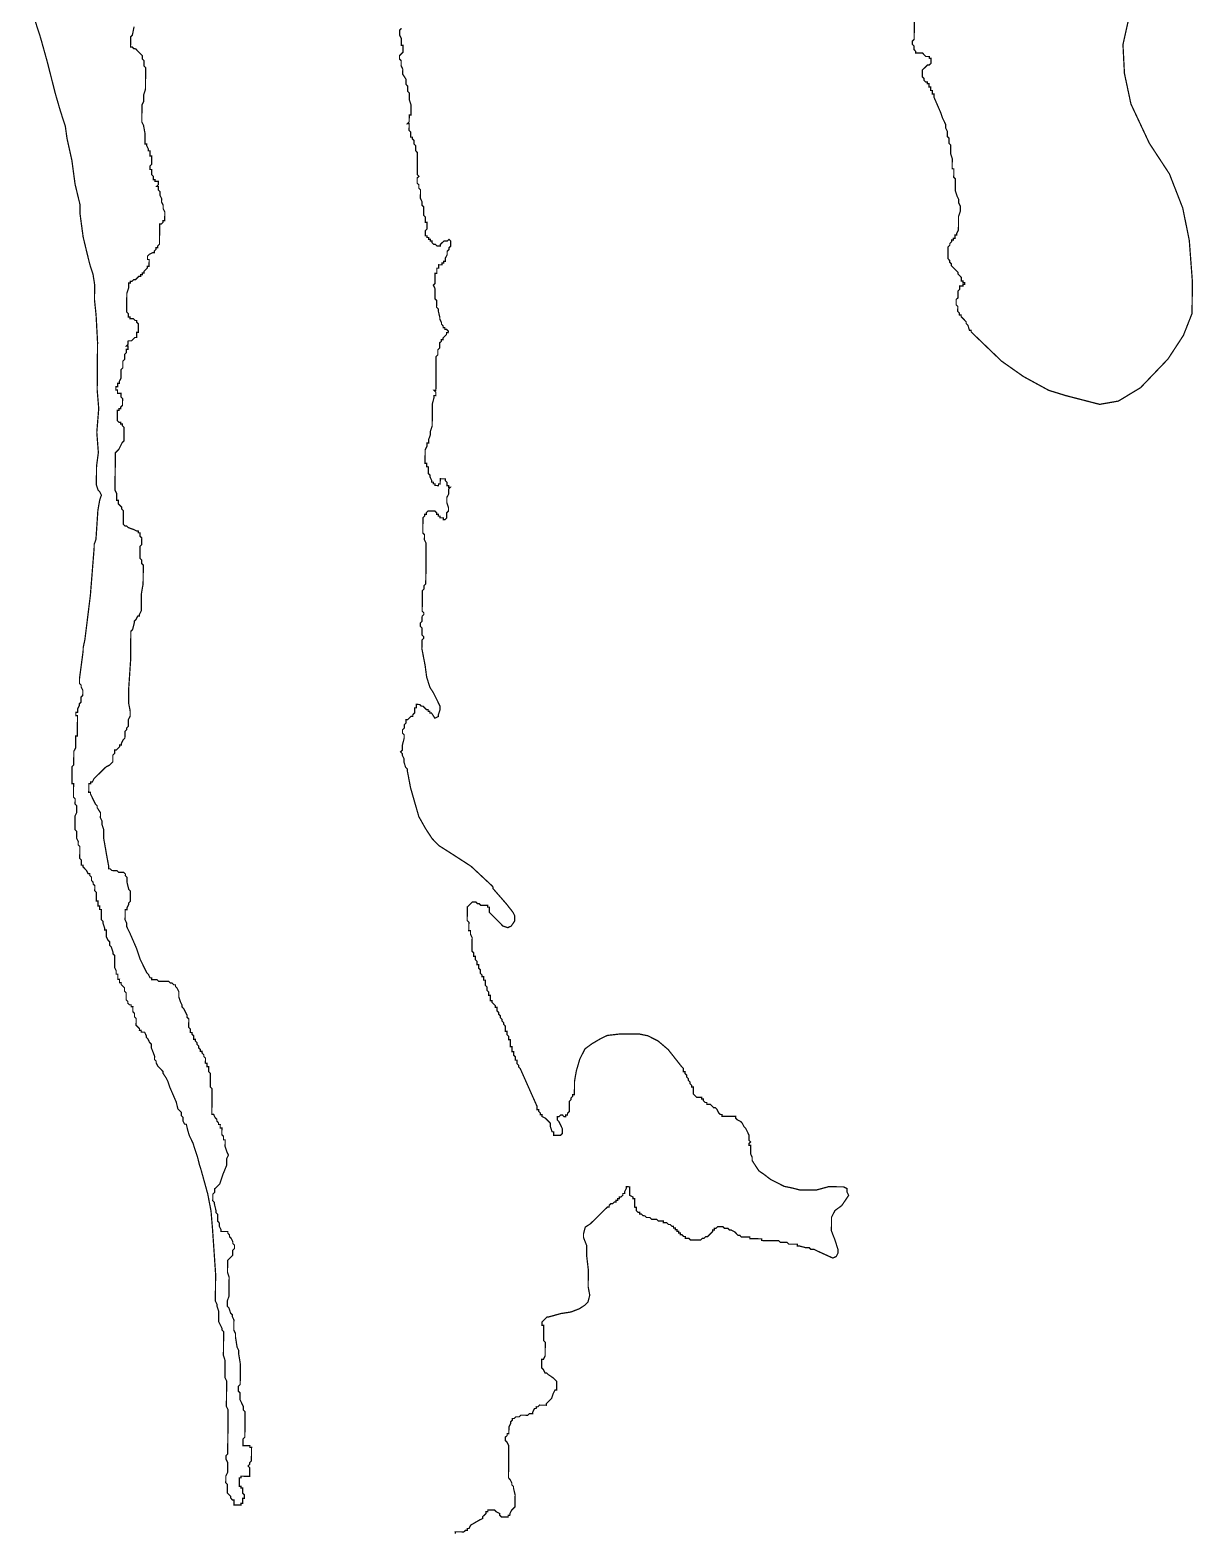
# Model space of a CAD drawing. Header units: metres. Extents: x 319816 to 366074, y 1739234 to 1838803.
# Drawn here: x 334981 to 337754, y 1779507 to 1783087 of the extents above; entities that cross this region are included whole.
import ezdxf

# ---------------------------------------------------------------- set-up
doc = ezdxf.new("R2010")
doc.units = ezdxf.units.M
doc.header["$MEASUREMENT"] = 0
doc.layers.add('HAZARDS LINE', color=1, linetype='Continuous')

msp = doc.modelspace()

# ---------------------------------------------------------------- linework, layer by layer
at = {"layer": 'HAZARDS LINE', "lineweight": 18, "const_width": 3}
for points in [[(334983, 1783141.9), (335006.6, 1783068.9), (335022.4, 1783012.1), (335042, 1782935), (335053.8, 1782894.4), (335065.6, 1782857.9), (335069.5, 1782829.5), (335081.2, 1782776.8), (335088.8, 1782720), (335100.5, 1782671.4), (335100.4, 1782651.1), (335104.2, 1782622.7), (335108, 1782594.4), (335115.8, 1782561.9), (335123.7, 1782529.5), (335131.6, 1782505.1), (335135.4, 1782480.8), (335135.1, 1782444.4), (335138.9, 1782407.9), (335142.4, 1782343.1), (335141.5, 1782229.7), (335145.2, 1782185.2), (335140.6, 1782128.5), (335144.3, 1782079.9), (335140, 1782047.6), (335139.6, 1782003), (335143.6, 1781990.9), (335147.6, 1781986.8), (335151.6, 1781978.7), (335147.4, 1781966.5), (335143.2, 1781942.3), (335138.6, 1781873.5), (335134.4, 1781861.4), (335134.3, 1781853.3), (335125.3, 1781740), (335112.3, 1781634.9), (335108.1, 1781614.7), (335108, 1781606.6), (335099.4, 1781541.9), (335099.3, 1781529.7), (335103.3, 1781525.6), (335103.3, 1781521.6), (335107.3, 1781513.5), (335107.2, 1781501.3), (335103.1, 1781497.3), (335103, 1781485.1), (335098.9, 1781481.1), (335098.9, 1781477.1), (335094.8, 1781469), (335094.7, 1781460.9), (335090.7, 1781461), (335090.6, 1781452.9), (335094.6, 1781452.8), (335094.3, 1781404.3), (335090.2, 1781404.3), (335090, 1781375.9), (335085.9, 1781367.9), (335085.6, 1781335.5), (335081.5, 1781331.5), (335081.2, 1781291), (335085.2, 1781291), (335085, 1781258.6), (335089, 1781254.5), (335088.9, 1781242.4), (335092.9, 1781238.3), (335092.8, 1781222.1), (335088.7, 1781214), (335088.4, 1781181.6), (335092.4, 1781177.6), (335092.3, 1781161.4), (335096.3, 1781153.2), (335096.2, 1781145.1), (335100.2, 1781141.1), (335100, 1781112.7), (335104, 1781108.6), (335103.9, 1781096.5), (335107.9, 1781096.5), (335107.9, 1781092.4), (335115.9, 1781084.2), (335119.9, 1781076.1), (335124, 1781076.1), (335123.9, 1781072), (335127.9, 1781068), (335127.9, 1781059.9), (335131.9, 1781055.8), (335131.9, 1781051.7), (335135.9, 1781047.6), (335135.8, 1781035.5), (335139.8, 1781031.4), (335139.6, 1781011.2), (335143.7, 1781011.2), (335143.6, 1780999), (335147.6, 1780999), (335147.5, 1780990.9), (335151.6, 1780990.8), (335151.4, 1780966.6), (335155.4, 1780962.5), (335155.4, 1780958.4), (335159.3, 1780946.2), (335159.3, 1780942.2), (335163.3, 1780942.2), (335163.2, 1780926), (335167.2, 1780917.8), (335171.2, 1780913.8), (335171.1, 1780905.7), (335175.2, 1780901.6), (335179.1, 1780889.4), (335179.1, 1780885.4), (335183.1, 1780881.3), (335182.9, 1780852.9), (335186.8, 1780844.8), (335186.8, 1780836.7), (335190.8, 1780836.7), (335190.7, 1780824.5), (335194.8, 1780824.5), (335194.7, 1780816.4), (335198.7, 1780816.4), (335198.7, 1780812.3), (335202.7, 1780808.2), (335206.7, 1780804.2), (335206.7, 1780796.1), (335210.7, 1780792), (335210.6, 1780775.8), (335214.6, 1780771.7), (335214.5, 1780767.7), (335218.6, 1780763.6), (335222.6, 1780763.6), (335222.6, 1780759.5), (335226.6, 1780759.5), (335226.5, 1780747.3), (335230.5, 1780743.2), (335230.5, 1780735.1), (335234.5, 1780731.1), (335234.3, 1780714.9), (335242.4, 1780706.7), (335242.3, 1780702.7), (335246.4, 1780702.6), (335246.4, 1780698.6), (335254.5, 1780698.5), (335258.4, 1780690.4), (335258.4, 1780686.3), (335262.4, 1780682.3), (335266.4, 1780674.1), (335270.4, 1780670), (335270.3, 1780662), (335278.3, 1780641.6), (335278.2, 1780633.5), (335282.2, 1780629.5), (335282.2, 1780625.4), (335286.2, 1780617.3), (335290.2, 1780613.2), (335294.2, 1780609.1), (335298.2, 1780605), (335298.2, 1780601), (335306.2, 1780588.8), (335310.2, 1780580.7), (335314.1, 1780568.5), (335330, 1780531.9), (335333.9, 1780515.7), (335341.9, 1780507.5), (335341.9, 1780499.4), (335345.9, 1780495.4), (335345.8, 1780487.3), (335349.8, 1780479.1), (335353.9, 1780479.1), (335357.8, 1780462.9), (335361.7, 1780450.7), (335369.7, 1780434.4), (335381.5, 1780397.9), (335385.4, 1780381.7), (335389.4, 1780369.5), (335405.1, 1780312.7), (335412.9, 1780272.1), (335416.6, 1780227.6), (335420.2, 1780174.9), (335423.8, 1780122.3), (335423.3, 1780057.5), (335427.3, 1780049.4), (335427.2, 1780045.3), (335431.2, 1780033.1), (335431, 1780008.8), (335435, 1780000.7), (335438.9, 1779992.6), (335438.9, 1779988.5), (335442.9, 1779984.5), (335442.5, 1779927.8), (335446.4, 1779915.6), (335446.1, 1779875.1), (335450.1, 1779867), (335449.6, 1779806.3), (335453.5, 1779798.1), (335452.7, 1779692.9), (335448.6, 1779688.9), (335448.5, 1779680.8), (335452.5, 1779672.7), (335452.3, 1779648.4), (335448.2, 1779640.3), (335448.1, 1779624.1), (335452.1, 1779620), (335451.9, 1779599.8), (335455.9, 1779595.7), (335459.9, 1779591.6), (335459.9, 1779587.6), (335463.9, 1779583.5), (335468, 1779583.5), (335467.9, 1779571.3), (335484.1, 1779571.2), (335484.1, 1779575.2), (335488.1, 1779575.2), (335488.2, 1779587.3), (335492.3, 1779587.3), (335492.4, 1779595.4), (335488.3, 1779599.5), (335488.4, 1779607.6), (335488.4, 1779611.6), (335484.4, 1779611.7), (335484.4, 1779615.7), (335480.4, 1779615.7), (335480.6, 1779636), (335484.6, 1779636), (335484.6, 1779640), (335504.9, 1779639.8), (335505, 1779660.1), (335501, 1779664.2), (335505.1, 1779668.2), (335505.1, 1779672.2), (335509.2, 1779676.2), (335509.5, 1779708.6), (335505.4, 1779708.7), (335505.5, 1779712.7), (335489.3, 1779712.8), (335489.4, 1779729), (335493.5, 1779733), (335494, 1779793.8), (335490, 1779797.8), (335490, 1779805.9), (335482.1, 1779822.2), (335482.2, 1779838.4), (335478.2, 1779842.5), (335478.3, 1779854.6), (335482.4, 1779858.6), (335482.8, 1779907.2), (335478.9, 1779931.5), (335479, 1779939.6), (335475, 1779947.8), (335471.2, 1779972.1), (335471.2, 1779980.2), (335467.2, 1779988.3), (335467.4, 1780012.6), (335463.5, 1780020.7), (335463.5, 1780024.8), (335459.5, 1780028.9), (335455.5, 1780041), (335451.5, 1780045.1), (335451.6, 1780057.3), (335455.8, 1780069.4), (335456.1, 1780113.9), (335452.2, 1780126.1), (335452.4, 1780154.4), (335456.5, 1780158.4), (335460.6, 1780162.4), (335464.6, 1780166.5), (335464.7, 1780178.6), (335468.8, 1780182.6), (335468.9, 1780190.7), (335464.9, 1780194.8), (335464.9, 1780198.8), (335460.9, 1780207), (335456.9, 1780211.1), (335456.9, 1780215.1), (335452.9, 1780219.2), (335453, 1780223.2), (335436.8, 1780223.4), (335436.8, 1780227.4), (335432.8, 1780235.5), (335432.9, 1780243.6), (335428.9, 1780247.7), (335429, 1780263.9), (335425, 1780268), (335425, 1780272), (335421.1, 1780288.3), (335421.1, 1780292.3), (335417.1, 1780296.4), (335417.3, 1780312.6), (335421.3, 1780316.6), (335421.4, 1780324.7), (335433.6, 1780336.7), (335441.9, 1780361), (335450.2, 1780381.1), (335450.3, 1780397.3), (335454.4, 1780405.4), (335450.5, 1780413.5), (335446.5, 1780425.7), (335446.6, 1780441.9), (335442.6, 1780441.9), (335442.7, 1780450), (335438.7, 1780454.1), (335438.8, 1780470.3), (335434.7, 1780470.3), (335434.8, 1780478.4), (335430.8, 1780478.5), (335430.8, 1780482.5), (335426.8, 1780486.6), (335426.8, 1780490.6), (335422.8, 1780494.7), (335418.8, 1780502.9), (335414.8, 1780502.9), (335415.3, 1780563.6), (335411.2, 1780567.7), (335411.5, 1780600.1), (335407.5, 1780604.2), (335407.6, 1780616.3), (335403.5, 1780616.3), (335403.6, 1780624.4), (335399.6, 1780624.5), (335399.7, 1780636.6), (335395.7, 1780640.7), (335395.7, 1780644.7), (335391.7, 1780648.8), (335391.7, 1780652.9), (335387.7, 1780652.9), (335387.7, 1780656.9), (335383.7, 1780661), (335383.7, 1780665.1), (335379.7, 1780669.2), (335379.7, 1780673.2), (335375.7, 1780677.3), (335375.7, 1780681.3), (335371.7, 1780681.4), (335371.8, 1780689.5), (335367.7, 1780693.5), (335367.8, 1780697.6), (335363.7, 1780697.6), (335363.8, 1780705.7), (335359.8, 1780709.8), (335360, 1780730), (335355.9, 1780734.1), (335356, 1780738.2), (335348, 1780754.4), (335344, 1780758.5), (335344, 1780762.6), (335340, 1780770.7), (335336.1, 1780782.9), (335336.2, 1780795), (335332.2, 1780803.1), (335328.2, 1780807.2), (335328.2, 1780811.3), (335324.2, 1780811.3), (335320.2, 1780815.4), (335316.1, 1780815.4), (335312.1, 1780819.5), (335287.8, 1780819.7), (335283.8, 1780823.8), (335271.7, 1780823.9), (335271.7, 1780827.9), (335267.7, 1780828), (335263.7, 1780836.1), (335259.7, 1780840.2), (335255.7, 1780848.3), (335251.7, 1780856.4), (335247.7, 1780864.6), (335243.7, 1780872.7), (335235.8, 1780897), (335219.9, 1780933.6), (335216, 1780941.7), (335212, 1780949.9), (335212, 1780958), (335208.1, 1780966.1), (335208.3, 1780990.4), (335212.3, 1780990.3), (335212.3, 1780994.4), (335216.5, 1781002.5), (335216.5, 1781006.5), (335220.6, 1781010.5), (335220.8, 1781034.8), (335216.8, 1781038.9), (335212.8, 1781055.1), (335212.9, 1781067.3), (335208.9, 1781071.3), (335209, 1781075.4), (335204.9, 1781079.5), (335192.8, 1781079.6), (335188.8, 1781083.7), (335176.6, 1781083.8), (335172.6, 1781087.8), (335168.6, 1781087.9), (335168.6, 1781096), (335164.8, 1781116.2), (335157, 1781160.8), (335157.2, 1781181.1), (335153.2, 1781193.3), (335153.3, 1781201.3), (335149.3, 1781209.5), (335149.4, 1781221.6), (335141.4, 1781233.8), (335141.5, 1781237.9), (335137.5, 1781242), (335129.5, 1781258.2), (335125.5, 1781266.3), (335125.5, 1781270.4), (335121.5, 1781270.4), (335121.7, 1781290.7), (335125.7, 1781290.6), (335125.7, 1781294.7), (335129.8, 1781294.7), (335133.9, 1781302.7), (335138, 1781306.7), (335158.4, 1781326.8), (335162.5, 1781330.8), (335170.6, 1781334.8), (335174.7, 1781338.8), (335178.8, 1781342.8), (335178.9, 1781359), (335183, 1781363), (335183, 1781371.1), (335187.1, 1781371.1), (335191.2, 1781375.1), (335195.2, 1781379.1), (335195.3, 1781383.2), (335199.3, 1781383.2), (335199.4, 1781387.2), (335203.5, 1781395.3), (335207.5, 1781399.3), (335207.7, 1781415.5), (335211.8, 1781419.5), (335211.8, 1781423.5), (335215.9, 1781427.5), (335216, 1781443.7), (335220.1, 1781451.8), (335220.2, 1781463.9), (335216.3, 1781484.2), (335216.6, 1781516.6), (335221.2, 1781585.4), (335221.8, 1781654.2), (335225.9, 1781658.2), (335230, 1781674.4), (335230.1, 1781678.4), (335234.1, 1781682.4), (335238.3, 1781690.5), (335242.3, 1781690.5), (335242.3, 1781694.5), (335246.5, 1781702.6), (335246.8, 1781743.1), (335251, 1781767.3), (335251.4, 1781811.9), (335247.4, 1781815.9), (335247.4, 1781824), (335243.4, 1781828.1), (335243.7, 1781856.5), (335247.7, 1781860.5), (335247.9, 1781876.7), (335243.9, 1781880.7), (335243.9, 1781888.8), (335239.9, 1781888.9), (335239.9, 1781892.9), (335235.9, 1781893), (335227.8, 1781897.1), (335215.7, 1781901.2), (335211.7, 1781905.3), (335207.6, 1781905.3), (335203.6, 1781909.4), (335203.9, 1781941.8), (335199.9, 1781945.9), (335199.9, 1781949.9), (335195.9, 1781954), (335191.9, 1781958.1), (335191.9, 1781966.2), (335187.9, 1781966.2), (335188, 1781982.4), (335184, 1781990.5), (335184.8, 1782079.6), (335192.9, 1782087.6), (335197, 1782095.7), (335201.2, 1782103.8), (335205.2, 1782107.8), (335205.5, 1782140.2), (335201.5, 1782144.2), (335201.5, 1782148.3), (335197.5, 1782148.3), (335197.5, 1782152.4), (335193.5, 1782152.4), (335189.4, 1782156.5), (335189.6, 1782180.8), (335193.7, 1782180.7), (335193.7, 1782184.8), (335197.8, 1782184.8), (335197.8, 1782188.8), (335201.9, 1782192.8), (335202, 1782209), (335198, 1782213.1), (335198.1, 1782221.2), (335190, 1782221.2), (335190, 1782229.3), (335186, 1782229.4), (335186.1, 1782237.5), (335190.1, 1782237.4), (335190.2, 1782245.5), (335194.2, 1782245.5), (335194.2, 1782249.6), (335198.4, 1782257.6), (335198.5, 1782277.9), (335202.6, 1782281.9), (335202.7, 1782298.1), (335206.8, 1782302.1), (335206.9, 1782314.2), (335211, 1782318.2), (335211.1, 1782326.3), (335215.1, 1782326.3), (335215.2, 1782334.4), (335211.1, 1782334.4), (335215.2, 1782338.4), (335215.3, 1782346.5), (335223.4, 1782346.5), (335227.5, 1782350.5), (335231.5, 1782354.5), (335235.6, 1782354.5), (335235.7, 1782366.6), (335239.7, 1782366.6), (335239.9, 1782386.8), (335235.9, 1782390.9), (335235.9, 1782395), (335231.9, 1782395), (335227.9, 1782399.1), (335219.8, 1782399.1), (335219.8, 1782403.2), (335215.7, 1782403.2), (335215.8, 1782411.3), (335211.8, 1782415.4), (335212.2, 1782459.9), (335216.3, 1782472), (335216.4, 1782484.2), (335220.4, 1782484.1), (335220.5, 1782488.2), (335224.5, 1782488.2), (335228.6, 1782492.2), (335232.7, 1782492.1), (335236.7, 1782496.2), (335240.8, 1782500.2), (335244.9, 1782500.1), (335244.9, 1782504.2), (335248.9, 1782504.2), (335249, 1782508.2), (335253, 1782508.2), (335253.1, 1782512.2), (335257.1, 1782516.2), (335261.2, 1782520.3), (335261.3, 1782524.3), (335265.3, 1782524.3), (335265.4, 1782540.5), (335261.4, 1782540.5), (335261.5, 1782548.6), (335265.5, 1782552.6), (335273.7, 1782556.6), (335277.7, 1782556.6), (335277.7, 1782560.6), (335281.8, 1782564.6), (335281.9, 1782568.7), (335285.9, 1782568.6), (335285.9, 1782572.7), (335290, 1782576.7), (335290.4, 1782625.3), (335294.5, 1782625.2), (335298.5, 1782629.3), (335298.6, 1782633.3), (335302.6, 1782633.3), (335302.8, 1782653.5), (335298.8, 1782661.6), (335298.9, 1782669.7), (335294.9, 1782677.9), (335295, 1782686), (335291, 1782694.1), (335291, 1782702.2), (335287, 1782706.3), (335287.1, 1782714.4), (335283, 1782714.4), (335287.1, 1782718.4), (335287.2, 1782726.5), (335279.1, 1782726.6), (335279.1, 1782730.6), (335275.1, 1782730.7), (335275.1, 1782738.8), (335271.1, 1782742.8), (335271.2, 1782755), (335267.2, 1782755), (335267.3, 1782763.1), (335271.3, 1782767.1), (335271.5, 1782787.4), (335267.5, 1782787.4), (335267.5, 1782799.5), (335263.5, 1782799.6), (335263.5, 1782803.6), (335259.6, 1782811.8), (335259.6, 1782815.8), (335255.5, 1782815.8), (335255.7, 1782840.1), (335251.9, 1782860.4), (335247.9, 1782868.5), (335248.2, 1782909), (335252.3, 1782917.1), (335252.4, 1782933.3), (335256.6, 1782945.4), (335257, 1782998), (335253, 1783002.1), (335253.1, 1783014.2), (335249.1, 1783018.3), (335249.2, 1783026.4), (335245.1, 1783030.5), (335241.1, 1783034.6), (335233.1, 1783042.7), (335229.1, 1783042.8), (335225, 1783046.8), (335221, 1783046.9), (335221.2, 1783071.2), (335225.3, 1783075.2), (335229.5, 1783095.4)], [(335866.9, 1783091.3), (335862.8, 1783087.2), (335862.7, 1783075.1), (335866.7, 1783067), (335866.5, 1783050.8), (335870.6, 1783050.7), (335870.5, 1783034.6), (335866.4, 1783030.5), (335862.3, 1783026.5), (335862.2, 1783018.4), (335866.2, 1783014.3), (335866.1, 1783002.2), (335870.1, 1782994.1), (335870, 1782981.9), (335878, 1782969.7), (335877.9, 1782957.6), (335881.9, 1782953.5), (335881.8, 1782941.4), (335885.9, 1782937.3), (335885.7, 1782921.1), (335889.7, 1782908.9), (335889.5, 1782884.6), (335885.4, 1782884.6), (335885.3, 1782868.5), (335881.2, 1782864.4), (335885.3, 1782864.4), (335885.1, 1782848.2), (335889.1, 1782844.1), (335889, 1782832), (335893.1, 1782832), (335893.1, 1782827.9), (335897.1, 1782823.8), (335897, 1782815.7), (335901, 1782811.6), (335900.9, 1782799.5), (335904.9, 1782795.4), (335904.5, 1782742.8), (335908.5, 1782738.7), (335904.4, 1782734.7), (335904.3, 1782722.6), (335908.4, 1782718.5), (335908.3, 1782710.4), (335912.3, 1782706.3), (335912.1, 1782686.1), (335916.1, 1782677.9), (335916.1, 1782669.8), (335920.1, 1782665.7), (335919.9, 1782645.5), (335923.9, 1782641.4), (335923.8, 1782629.3), (335927.9, 1782629.2), (335927.7, 1782613.1), (335923.7, 1782609), (335923.6, 1782596.9), (335927.6, 1782596.9), (335927.6, 1782592.8), (335931.6, 1782592.8), (335931.6, 1782588.7), (335935.6, 1782588.7), (335935.6, 1782584.7), (335939.6, 1782584.6), (335939.6, 1782580.6), (335943.6, 1782576.5), (335947.7, 1782576.5), (335951.7, 1782572.4), (335959.8, 1782572.3), (335959.8, 1782576.4), (335963.9, 1782580.4), (335968, 1782584.4), (335976.1, 1782584.3), (335980.2, 1782588.3), (335984.2, 1782584.3), (335984.1, 1782572.1), (335980, 1782568.1), (335980, 1782564), (335975.9, 1782560), (335975.8, 1782551.9), (335971.7, 1782543.9), (335971.6, 1782535.8), (335967.6, 1782535.8), (335967.6, 1782531.8), (335963.5, 1782531.8), (335963.5, 1782527.7), (335955.4, 1782527.8), (335955.3, 1782519.7), (335951.3, 1782519.7), (335951.2, 1782507.6), (335947.1, 1782507.6), (335946.9, 1782483.3), (335942.8, 1782479.3), (335946.8, 1782471.2), (335946.6, 1782446.9), (335950.6, 1782442.8), (335950.5, 1782426.6), (335954.5, 1782422.6), (335954.5, 1782418.5), (335958.4, 1782402.3), (335958.4, 1782398.2), (335962.3, 1782390.1), (335962.3, 1782386.1), (335966.3, 1782382), (335966.3, 1782377.9), (335970.3, 1782377.9), (335970.3, 1782373.8), (335974.4, 1782373.8), (335978.4, 1782369.7), (335978.3, 1782365.7), (335974.3, 1782365.7), (335974.3, 1782361.7), (335970.2, 1782357.7), (335966.1, 1782353.6), (335966.1, 1782349.6), (335962, 1782349.6), (335962, 1782345.6), (335957.9, 1782341.6), (335957.8, 1782329.4), (335953.7, 1782325.4), (335953.6, 1782313.3), (335949.5, 1782309.2), (335948.9, 1782228.3), (335944.8, 1782228.3), (335948.9, 1782224.2), (335948.8, 1782216.1), (335944.7, 1782216.2), (335944.7, 1782212.1), (335940.5, 1782196), (335940.1, 1782143.3), (335935.9, 1782131.2), (335935.9, 1782123.1), (335931.7, 1782111), (335931.7, 1782102.9), (335927.6, 1782103), (335927.6, 1782094.9), (335923.4, 1782086.8), (335923.2, 1782054.4), (335927.2, 1782054.4), (335927.2, 1782046.3), (335931.2, 1782046.2), (335931.2, 1782042.2), (335931.1, 1782038.2), (335931.1, 1782034.1), (335931.1, 1782030.1), (335935.1, 1782026), (335935.1, 1782021.9), (335939, 1782013.8), (335939, 1782009.7), (335943.1, 1782009.7), (335943, 1782005.7), (335947.1, 1782005.6), (335947, 1782001.6), (335951.1, 1782001.6), (335955.1, 1782001.5), (335955.2, 1782005.6), (335959.2, 1782005.5), (335959.2, 1782009.6), (335959.3, 1782013.6), (335959.3, 1782017.7), (335963.4, 1782017.6), (335967.4, 1782017.6), (335971.5, 1782017.6), (335971.4, 1782013.5), (335975.4, 1782009.5), (335975.4, 1782005.4), (335975.4, 1782001.4), (335979.4, 1782001.3), (335979.4, 1781997.3), (335983.4, 1781997.2), (335979.3, 1781993.2), (335979.3, 1781989.2), (335979.3, 1781985.1), (335979.2, 1781981.1), (335975.1, 1781973), (335975.1, 1781969), (335975.1, 1781964.9), (335975, 1781960.9), (335979, 1781948.7), (335979, 1781944.6), (335978.9, 1781940.6), (335974.8, 1781936.6), (335974.7, 1781924.4), (335970.7, 1781920.4), (335966.6, 1781920.5), (335966.6, 1781924.5), (335962.6, 1781924.5), (335958.5, 1781924.6), (335958.6, 1781928.6), (335954.5, 1781928.7), (335954.6, 1781932.7), (335950.5, 1781932.7), (335950.6, 1781936.8), (335946.5, 1781940.9), (335938.4, 1781940.9), (335934.4, 1781941), (335930.3, 1781941), (335926.3, 1781937), (335926.2, 1781932.9), (335922.2, 1781933), (335922.2, 1781928.9), (335918.1, 1781924.9), (335918, 1781920.9), (335918, 1781916.8), (335918, 1781912.8), (335917.9, 1781908.7), (335917.9, 1781904.7), (335917.9, 1781900.6), (335917.8, 1781896.6), (335917.8, 1781892.5), (335917.8, 1781888.5), (335921.8, 1781884.4), (335921.8, 1781880.3), (335921.7, 1781876.3), (335921.7, 1781872.2), (335925.7, 1781864.1), (335925.6, 1781860.1), (335925.6, 1781856), (335925.6, 1781852), (335925.5, 1781847.9), (335925.5, 1781843.9), (335925.5, 1781839.8), (335925.4, 1781835.8), (335925.4, 1781831.7), (335925.4, 1781827.7), (335925.3, 1781823.6), (335925.3, 1781819.6), (335925.3, 1781815.5), (335925.2, 1781811.5), (335925.2, 1781807.4), (335925.2, 1781803.4), (335925.1, 1781799.3), (335925.1, 1781791.2), (335925, 1781787.2), (335925, 1781783.2), (335925, 1781779.1), (335924.9, 1781775.1), (335924.9, 1781771), (335924.9, 1781767), (335920.8, 1781762.9), (335920.8, 1781758.9), (335920.7, 1781754.8), (335916.7, 1781750.8), (335916.6, 1781746.8), (335916.6, 1781742.7), (335916.6, 1781738.7), (335916.5, 1781734.6), (335916.5, 1781730.6), (335916.5, 1781726.5), (335916.4, 1781722.5), (335916.4, 1781718.4), (335916.4, 1781714.4), (335916.3, 1781710.3), (335916.3, 1781706.3), (335916.3, 1781702.3), (335920.3, 1781698.2), (335920.2, 1781694.1), (335916.2, 1781690.1), (335916.1, 1781686.1), (335916.1, 1781682), (335916.1, 1781678), (335912, 1781673.9), (335911.9, 1781669.9), (335911.9, 1781665.9), (335915.9, 1781661.8), (335915.8, 1781645.6), (335919.8, 1781641.5), (335919.8, 1781637.4), (335915.7, 1781633.4), (335915.7, 1781629.4), (335915.6, 1781625.3), (335915.6, 1781621.3), (335915.6, 1781617.2), (335915.5, 1781613.2), (335923.3, 1781572.6), (335927.1, 1781544.3), (335935, 1781519.9), (335943, 1781507.7), (335951, 1781491.5), (335958.9, 1781475.2), (335958.9, 1781467.1), (335954.7, 1781455), (335954.7, 1781450.9), (335946.6, 1781447), (335938.6, 1781459.2), (335934.5, 1781459.2), (335934.5, 1781463.2), (335930.5, 1781463.3), (335930.5, 1781467.3), (335926.5, 1781467.4), (335918.5, 1781475.5), (335914.4, 1781475.6), (335910.4, 1781479.6), (335906.3, 1781479.7), (335902.3, 1781479.7), (335902.3, 1781475.7), (335902.2, 1781471.6), (335898.2, 1781471.6), (335898.1, 1781467.6), (335898.1, 1781463.5), (335898.1, 1781459.5), (335894, 1781455.5), (335894, 1781451.4), (335889.9, 1781451.5), (335885.8, 1781447.5), (335881.8, 1781443.4), (335877.7, 1781443.5), (335877.7, 1781439.4), (335877.6, 1781435.4), (335873.6, 1781431.4), (335873.5, 1781427.3), (335873.5, 1781423.3), (335869.4, 1781419.2), (335869.4, 1781415.2), (335869.4, 1781411.1), (335873.4, 1781407.1), (335873.3, 1781403), (335873.3, 1781399), (335869.1, 1781382.8), (335869.1, 1781374.7), (335869, 1781370.7), (335864.9, 1781366.7), (335869, 1781362.6), (335868.9, 1781358.5), (335872.9, 1781350.4), (335872.9, 1781346.3), (335872.8, 1781342.3), (335876.8, 1781330.1), (335880.8, 1781326), (335880.8, 1781322), (335888.5, 1781281.4), (335908.2, 1781212.5), (335924.2, 1781184), (335940.2, 1781159.6), (335956.2, 1781143.2), (335988.4, 1781122.7), (336032.7, 1781094), (336080.9, 1781049.1), (336084.9, 1781045), (336084.9, 1781041), (336117, 1781004.3), (336133, 1780983.9), (336137, 1780975.8), (336136.9, 1780963.6), (336128.7, 1780951.6), (336120.6, 1780947.6), (336108.5, 1780951.7), (336096.4, 1780964), (336076.4, 1780984.4), (336076.4, 1780988.4), (336076.4, 1780992.5), (336076.5, 1780996.5), (336072.4, 1780996.6), (336072.4, 1781000.6), (336068.4, 1781000.6), (336064.3, 1781000.7), (336060.3, 1781000.7), (336056.3, 1781000.7), (336052.2, 1781004.8), (336048.2, 1781004.8), (336044.2, 1781008.9), (336040.1, 1781009), (336036.1, 1781009), (336032, 1781005), (336027.9, 1781001), (336023.8, 1780997), (336023.8, 1780992.9), (336023.8, 1780988.9), (336023.7, 1780984.8), (336023.7, 1780980.8), (336023.7, 1780976.7), (336023.6, 1780972.7), (336023.6, 1780964.6), (336027.6, 1780960.5), (336027.6, 1780956.4), (336027.5, 1780952.4), (336027.4, 1780940.2), (336031.5, 1780940.2), (336031.4, 1780936.2), (336031.4, 1780932.1), (336035.4, 1780924), (336035.3, 1780915.9), (336035.3, 1780911.8), (336035.3, 1780907.8), (336035.2, 1780899.7), (336035.2, 1780895.6), (336035.1, 1780891.6), (336039.1, 1780887.5), (336039.1, 1780883.5), (336039.1, 1780879.4), (336043.1, 1780879.4), (336043.1, 1780875.3), (336043.1, 1780871.3), (336047.1, 1780867.2), (336047, 1780863.2), (336047, 1780859.1), (336051, 1780859.1), (336051, 1780855), (336051, 1780851), (336055, 1780846.9), (336055, 1780842.9), (336054.9, 1780838.8), (336058.9, 1780834.7), (336058.9, 1780830.7), (336063, 1780830.6), (336062.9, 1780826.6), (336062.9, 1780822.5), (336066.9, 1780822.5), (336066.9, 1780818.5), (336066.9, 1780814.4), (336066.8, 1780810.4), (336070.9, 1780806.3), (336070.8, 1780802.2), (336070.8, 1780798.2), (336074.8, 1780794.1), (336074.8, 1780790.1), (336074.7, 1780786), (336078.8, 1780786), (336078.8, 1780781.9), (336078.7, 1780777.9), (336078.7, 1780773.8), (336082.7, 1780773.8), (336082.7, 1780769.8), (336086.7, 1780765.7), (336090.7, 1780761.6), (336090.7, 1780757.5), (336094.7, 1780757.5), (336094.7, 1780749.4), (336098.7, 1780745.3), (336098.7, 1780741.3), (336102.7, 1780737.2), (336102.6, 1780733.2), (336106.7, 1780729.1), (336106.6, 1780725), (336110.6, 1780720.9), (336110.6, 1780716.9), (336114.6, 1780712.8), (336114.6, 1780708.8), (336114.5, 1780700.7), (336118.6, 1780700.6), (336118.5, 1780696.6), (336118.5, 1780692.5), (336122.5, 1780688.5), (336122.5, 1780684.4), (336122.4, 1780680.4), (336126.5, 1780680.3), (336126.4, 1780672.2), (336126.4, 1780668.2), (336126.4, 1780664.1), (336130.4, 1780664.1), (336130.4, 1780660.1), (336130.3, 1780656), (336130.3, 1780652), (336134.4, 1780651.9), (336134.3, 1780647.9), (336134.3, 1780643.8), (336138.3, 1780639.8), (336138.3, 1780635.7), (336138.2, 1780631.7), (336142.3, 1780631.6), (336142.3, 1780627.6), (336142.2, 1780623.5), (336146.2, 1780619.4), (336146.2, 1780615.4), (336150.2, 1780611.3), (336190, 1780521.9), (336189.9, 1780517.9), (336189.9, 1780513.8), (336193.9, 1780513.8), (336193.9, 1780509.8), (336197.9, 1780505.7), (336197.9, 1780501.6), (336201.9, 1780501.6), (336201.9, 1780497.5), (336210, 1780493.4), (336214, 1780489.3), (336218, 1780485.3), (336222, 1780481.2), (336222, 1780477.1), (336222, 1780473.1), (336225.9, 1780460.9), (336229.9, 1780460.9), (336229.9, 1780456.8), (336229.9, 1780452.8), (336233.9, 1780452.7), (336238, 1780452.7), (336242, 1780452.7), (336246.1, 1780452.6), (336250.2, 1780456.7), (336250.2, 1780460.7), (336250.2, 1780464.8), (336250.3, 1780468.8), (336246.3, 1780476.9), (336242.3, 1780485.1), (336238.3, 1780489.1), (336238.3, 1780493.2), (336238.3, 1780497.2), (336242.4, 1780497.2), (336246.5, 1780501.2), (336250.5, 1780501.2), (336254.5, 1780497.1), (336258.6, 1780497.1), (336258.6, 1780501.1), (336262.7, 1780501.1), (336262.7, 1780505.1), (336266.8, 1780509.2), (336266.8, 1780513.2), (336266.8, 1780517.3), (336266.9, 1780521.3), (336266.9, 1780525.4), (336266.9, 1780529.4), (336267, 1780533.4), (336271.1, 1780537.5), (336271.1, 1780541.5), (336275.2, 1780545.5), (336275.2, 1780549.6), (336279.2, 1780549.5), (336279.5, 1780581.9), (336283.8, 1780606.2), (336292.1, 1780634.5), (336304.4, 1780658.6), (336320.7, 1780670.7), (336341, 1780682.6), (336357.3, 1780690.6), (336389.7, 1780694.4), (336434.2, 1780694), (336454.4, 1780689.8), (336478.6, 1780677.5), (336502.7, 1780657), (336534.8, 1780616.3), (336538.8, 1780612.2), (336538.7, 1780604.1), (336542.8, 1780604.1), (336542.8, 1780600), (336546.8, 1780595.9), (336546.7, 1780591.9), (336550.8, 1780587.8), (336550.7, 1780583.8), (336554.7, 1780579.7), (336554.7, 1780575.6), (336558.7, 1780571.5), (336558.7, 1780567.5), (336562.7, 1780567.5), (336562.7, 1780563.4), (336562.7, 1780559.4), (336562.6, 1780555.3), (336562.6, 1780551.3), (336566.6, 1780547.2), (336570.6, 1780543.1), (336574.7, 1780543.1), (336578.7, 1780543), (336582.8, 1780543), (336582.7, 1780539), (336586.8, 1780538.9), (336586.8, 1780534.9), (336590.8, 1780530.8), (336594.8, 1780530.8), (336594.8, 1780526.7), (336598.8, 1780526.7), (336602.9, 1780526.7), (336606.9, 1780522.6), (336610.9, 1780518.5), (336615, 1780518.5), (336619, 1780514.4), (336623, 1780506.3), (336627, 1780502.2), (336631, 1780502.1), (336631, 1780498.1), (336635, 1780498.1), (336639.1, 1780498), (336643.1, 1780498), (336647.2, 1780498), (336651.2, 1780497.9), (336655.3, 1780497.9), (336659.3, 1780497.9), (336663.4, 1780497.8), (336663.3, 1780493.8), (336667.3, 1780489.7), (336675.4, 1780485.6), (336679.4, 1780481.5), (336683.4, 1780473.4), (336687.4, 1780469.3), (336691.4, 1780461.2), (336695.4, 1780453), (336695.3, 1780449), (336695.3, 1780440.9), (336699.3, 1780436.8), (336695.2, 1780432.8), (336695.2, 1780428.7), (336699.2, 1780428.7), (336699.2, 1780424.7), (336699.2, 1780420.6), (336699.1, 1780416.6), (336699.1, 1780412.5), (336699.1, 1780408.5), (336703, 1780400.3), (336703, 1780396.3), (336703, 1780392.2), (336711, 1780380), (336719, 1780367.8), (336731, 1780359.6), (336747.1, 1780347.3), (336779.4, 1780330.9), (336799.6, 1780326.7), (336815.7, 1780322.5), (336856.2, 1780322.2), (336884.6, 1780330), (336913, 1780329.8), (336921, 1780329.7), (336929.1, 1780325.6), (336929, 1780317.5), (336933, 1780309.4), (336924.8, 1780297.3), (336916.6, 1780285.2), (336900.3, 1780273.2), (336892.1, 1780257.1), (336892.1, 1780249), (336892, 1780236.9), (336891.9, 1780224.7), (336899.8, 1780204.4), (336907.7, 1780180.1), (336907.6, 1780172), (336903.5, 1780163.9), (336895.4, 1780159.9), (336859.1, 1780176.4), (336851, 1780180.5), (336847, 1780180.5), (336842.9, 1780180.6), (336838.9, 1780184.7), (336834.9, 1780184.7), (336830.8, 1780184.7), (336814.7, 1780188.9), (336810.6, 1780188.9), (336810.6, 1780193), (336794.5, 1780193.1), (336790.4, 1780193.2), (336786.4, 1780197.2), (336782.3, 1780197.3), (336778.3, 1780197.3), (336770.2, 1780197.4), (336766.2, 1780201.5), (336762.1, 1780201.5), (336758.1, 1780201.5), (336754, 1780201.5), (336750, 1780201.6), (336745.9, 1780201.6), (336741.9, 1780201.6), (336737.9, 1780201.7), (336733.8, 1780201.7), (336729.8, 1780201.7), (336725.7, 1780201.8), (336725.7, 1780205.8), (336717.6, 1780205.9), (336713.6, 1780205.9), (336709.6, 1780206), (336705.5, 1780206), (336701.5, 1780206), (336697.4, 1780206.1), (336697.4, 1780210.1), (336693.4, 1780210.1), (336689.3, 1780210.2), (336685.3, 1780210.2), (336681.3, 1780210.2), (336677.2, 1780210.3), (336673.2, 1780214.4), (336669.1, 1780214.4), (336665.1, 1780218.5), (336661.1, 1780222.5), (336653.1, 1780226.7), (336649, 1780226.7), (336645, 1780230.8), (336640.9, 1780230.8), (336636.9, 1780230.8), (336632.9, 1780234.9), (336628.8, 1780235), (336624.8, 1780235), (336620.7, 1780235), (336616.7, 1780231), (336612.6, 1780231), (336612.6, 1780227), (336608.5, 1780227), (336608.5, 1780223), (336604.4, 1780219), (336600.3, 1780214.9), (336596.3, 1780210.9), (336592.2, 1780211), (336588.1, 1780207), (336584.1, 1780207), (336580, 1780203), (336576, 1780203), (336571.9, 1780203), (336567.9, 1780203.1), (336563.8, 1780203.1), (336559.8, 1780203.1), (336555.7, 1780203.2), (336551.7, 1780207.2), (336547.7, 1780207.3), (336543.6, 1780207.3), (336543.6, 1780211.4), (336539.6, 1780211.4), (336535.6, 1780215.5), (336531.5, 1780215.5), (336531.6, 1780219.6), (336527.5, 1780219.6), (336527.5, 1780223.6), (336523.5, 1780223.7), (336523.5, 1780227.7), (336519.5, 1780227.8), (336519.5, 1780231.8), (336515.5, 1780231.8), (336515.5, 1780235.9), (336511.5, 1780235.9), (336507.4, 1780240), (336503.4, 1780240), (336499.4, 1780244.1), (336495.3, 1780244.1), (336491.3, 1780244.2), (336491.3, 1780248.2), (336487.3, 1780248.3), (336483.2, 1780248.3), (336479.2, 1780248.3), (336475.2, 1780252.4), (336471.1, 1780252.4), (336467.1, 1780252.5), (336463, 1780252.5), (336459, 1780256.6), (336455, 1780256.6), (336450.9, 1780256.7), (336446.9, 1780260.7), (336442.8, 1780260.8), (336438.8, 1780264.8), (336434.8, 1780264.9), (336434.8, 1780268.9), (336430.8, 1780269), (336426.8, 1780273), (336426.8, 1780277.1), (336426.8, 1780281.1), (336422.8, 1780281.2), (336422.8, 1780285.2), (336422.9, 1780293.3), (336422.9, 1780297.4), (336422.9, 1780301.4), (336418.9, 1780301.4), (336418.9, 1780305.5), (336410.9, 1780309.6), (336410.9, 1780313.7), (336410.9, 1780317.7), (336411, 1780325.8), (336411, 1780329.8), (336407, 1780329.9), (336402.9, 1780329.9), (336402.9, 1780325.9), (336398.8, 1780317.8), (336398.8, 1780313.8), (336394.7, 1780313.8), (336394.7, 1780309.7), (336390.6, 1780305.7), (336386.5, 1780305.8), (336386.5, 1780301.7), (336382.5, 1780301.7), (336382.4, 1780297.7), (336378.4, 1780297.7), (336378.4, 1780293.7), (336374.3, 1780293.7), (336370.2, 1780289.7), (336366.2, 1780289.7), (336362.1, 1780285.7), (336362.1, 1780281.7), (336358, 1780281.7), (336337.6, 1780261.6), (336317.2, 1780241.6), (336305, 1780233.6), (336300.8, 1780217.4), (336300.8, 1780209.3), (336308.7, 1780189), (336308.7, 1780184.9), (336308.6, 1780180.9), (336308.6, 1780176.8), (336308.5, 1780164.7), (336312.3, 1780132.3), (336312.1, 1780108), (336311.9, 1780091.8), (336315.8, 1780071.5), (336311.6, 1780055.4), (336303.5, 1780047.3), (336291.3, 1780039.3), (336271, 1780031.4), (336246.6, 1780027.6), (336218.3, 1780019.7), (336214.2, 1780019.7), (336210.1, 1780015.7), (336206, 1780011.7), (336202, 1780007.7), (336201.9, 1780003.6), (336201.9, 1779999.6), (336205.9, 1779999.6), (336205.9, 1779995.5), (336205.9, 1779991.5), (336205.8, 1779987.4), (336205.8, 1779983.4), (336205.8, 1779979.3), (336205.7, 1779975.3), (336205.7, 1779971.2), (336205.7, 1779967.2), (336205.6, 1779963.1), (336209.7, 1779959), (336209.6, 1779955), (336209.6, 1779950.9), (336209.6, 1779946.9), (336209.5, 1779942.8), (336209.5, 1779938.8), (336209.5, 1779934.7), (336209.4, 1779930.7), (336209.4, 1779926.7), (336205.3, 1779918.6), (336201.2, 1779918.6), (336201.2, 1779914.6), (336201.2, 1779910.5), (336201.1, 1779906.5), (336201.1, 1779902.4), (336201.1, 1779898.4), (336205.1, 1779894.3), (336209.1, 1779886.2), (336213.1, 1779886.1), (336217.1, 1779882.1), (336229.2, 1779873.9), (336233.2, 1779869.8), (336237.2, 1779865.7), (336237.2, 1779861.7), (336237.2, 1779857.6), (336237.1, 1779853.6), (336237.1, 1779849.5), (336237.1, 1779845.5), (336233, 1779845.5), (336228.9, 1779837.4), (336224.8, 1779825.3), (336220.7, 1779821.3), (336216.6, 1779817.3), (336212.5, 1779813.3), (336212.5, 1779809.2), (336208.4, 1779809.3), (336204.4, 1779809.3), (336200.3, 1779809.3), (336196.3, 1779809.4), (336192.2, 1779805.3), (336188.2, 1779805.4), (336188.1, 1779801.3), (336184.1, 1779801.4), (336180, 1779793.3), (336179.9, 1779789.2), (336175.9, 1779789.3), (336171.8, 1779789.3), (336167.8, 1779785.3), (336159.7, 1779785.4), (336151.6, 1779785.4), (336147.5, 1779781.4), (336139.4, 1779781.5), (336135.3, 1779777.5), (336131.3, 1779777.5), (336131.2, 1779773.5), (336127.2, 1779769.4), (336127.1, 1779765.4), (336123, 1779757.3), (336123, 1779753.3), (336122.9, 1779745.2), (336122.9, 1779741.1), (336118.8, 1779741.2), (336118.8, 1779737.1), (336114.7, 1779733.1), (336114.7, 1779729.1), (336114.7, 1779725), (336118.7, 1779720.9), (336122.6, 1779712.8), (336122.6, 1779708.7), (336122.5, 1779700.7), (336122.4, 1779684.5), (336122.4, 1779676.4), (336122.2, 1779652.1), (336122.1, 1779648), (336122.1, 1779644), (336122.1, 1779639.9), (336122, 1779635.9), (336126, 1779631.8), (336130, 1779623.7), (336130, 1779619.6), (336134, 1779615.5), (336134, 1779611.5), (336137.9, 1779595.3), (336137.8, 1779587.2), (336137.8, 1779583.1), (336137.7, 1779579.1), (336137.7, 1779575), (336137.7, 1779571), (336137.6, 1779566.9), (336133.6, 1779562.9), (336129.5, 1779558.9), (336125.4, 1779550.8), (336125.3, 1779546.8), (336121.3, 1779546.8), (336121.3, 1779542.8), (336117.2, 1779542.8), (336113.2, 1779542.8), (336109.1, 1779542.9), (336105.1, 1779542.9), (336101.1, 1779547), (336101.1, 1779551), (336093, 1779555.1), (336089, 1779559.2), (336085, 1779559.3), (336080.9, 1779559.3), (336076.9, 1779559.3), (336072.8, 1779559.4), (336072.8, 1779555.3), (336068.7, 1779555.3), (336068.7, 1779551.3), (336064.6, 1779547.3), (336060.5, 1779543.3), (336060.5, 1779539.2), (336052.4, 1779535.2), (336032, 1779523.3), (336027.9, 1779515.2), (336023.9, 1779515.2), (336023.9, 1779511.2), (336019.8, 1779511.2), (336015.7, 1779507.2), (336011.7, 1779507.2), (336007.6, 1779507.3), (336003.6, 1779507.3), (335999.5, 1779507.3), (335995.5, 1779507.4), (335995.5, 1779503.3)], [(337599.5, 1783109.5), (337586.9, 1783052.9), (337590.4, 1782984.1), (337605.9, 1782911.1), (337649.7, 1782817.6), (337697.7, 1782744.4), (337729.4, 1782663.1), (337745, 1782586.1), (337752.3, 1782488.9), (337751.6, 1782411.9), (337731, 1782359.5), (337694.1, 1782303.1), (337628.8, 1782234.8), (337575.9, 1782202.9), (337531.3, 1782195.1), (337450.5, 1782216), (337410.1, 1782228.5), (337349.7, 1782261.4), (337297.4, 1782298.2), (337225.1, 1782367.7), (337225.1, 1782371.7), (337221.1, 1782371.7), (337217.1, 1782383.9), (337213.1, 1782388), (337213.1, 1782392), (337205.1, 1782400.2), (337201.1, 1782404.3), (337201.1, 1782408.3), (337197.1, 1782408.4), (337197.1, 1782412.4), (337193.1, 1782416.5), (337193.2, 1782428.6), (337189.2, 1782432.7), (337189.3, 1782444.9), (337193.4, 1782448.9), (337193.5, 1782465.1), (337197.6, 1782469.1), (337197.6, 1782477.2), (337205.7, 1782477.1), (337205.8, 1782481.2), (337209.8, 1782481.1), (337209.8, 1782485.2), (337205.8, 1782485.2), (337205.8, 1782489.3), (337201.8, 1782489.3), (337201.8, 1782497.4), (337197.8, 1782501.5), (337193.8, 1782505.6), (337193.8, 1782509.6), (337185.8, 1782517.8), (337181.8, 1782521.9), (337177.8, 1782525.9), (337177.8, 1782530), (337173.8, 1782534.1), (337173.8, 1782538.1), (337169.8, 1782542.2), (337170.1, 1782570.5), (337174.1, 1782574.5), (337174.2, 1782578.6), (337178.3, 1782582.6), (337178.3, 1782586.7), (337182.3, 1782586.6), (337182.4, 1782590.7), (337186.4, 1782590.6), (337186.5, 1782598.7), (337190.5, 1782598.7), (337190.6, 1782602.7), (337194.7, 1782610.8), (337194.9, 1782643.2), (337199.1, 1782655.3), (337199.2, 1782667.5), (337195.2, 1782675.6), (337195.3, 1782683.7), (337191.3, 1782691.8), (337187.3, 1782704), (337187.6, 1782732.3), (337183.6, 1782736.4), (337183.7, 1782756.6), (337179.7, 1782756.7), (337179.9, 1782781), (337175.9, 1782793.1), (337176.1, 1782813.4), (337172.1, 1782817.5), (337172.2, 1782829.6), (337168.2, 1782833.7), (337168.3, 1782845.8), (337164.3, 1782854), (337164.3, 1782862.1), (337160.4, 1782870.2), (337156.4, 1782878.3), (337152.4, 1782890.5), (337136.5, 1782927.1), (337136.6, 1782935.2), (337132.6, 1782935.2), (337132.6, 1782943.3), (337128.6, 1782943.3), (337128.6, 1782951.4), (337124.6, 1782951.5), (337124.7, 1782959.5), (337120.6, 1782959.6), (337120.6, 1782963.6), (337116.6, 1782963.7), (337112.6, 1782967.7), (337112.6, 1782971.8), (337108.6, 1782975.9), (337108.7, 1782992.1), (337116.9, 1783000.1), (337121, 1783004.1), (337125, 1783004.1), (337129.1, 1783008.1), (337129.2, 1783020.2), (337125.2, 1783020.3), (337125.2, 1783024.3), (337117.1, 1783024.4), (337109.1, 1783032.5), (337092.9, 1783032.7), (337092.9, 1783036.7), (337088.9, 1783040.8), (337089, 1783048.9), (337084.9, 1783053), (337085, 1783061.1), (337089.1, 1783065.1), (337089.5, 1783109.6)]]:
    msp.add_lwpolyline(points, dxfattribs=at)

doc.saveas('drawing.dxf')
